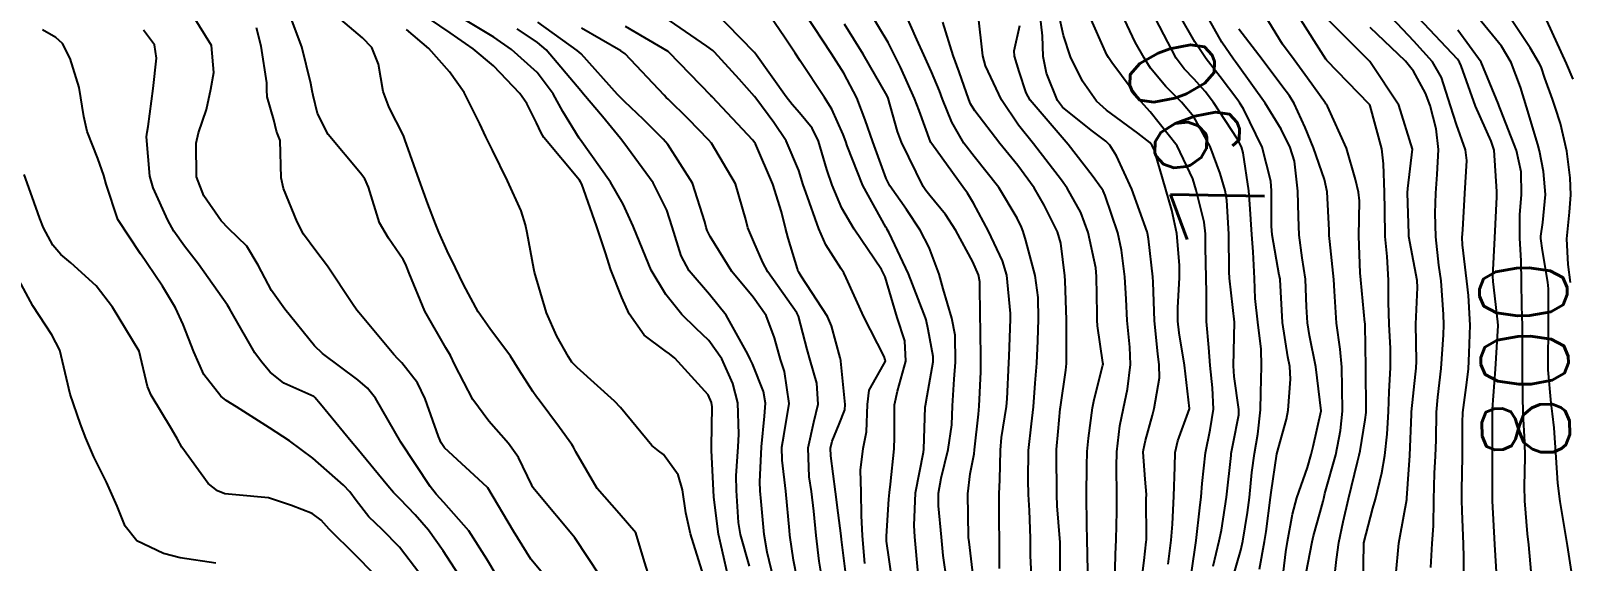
# Model space of a CAD drawing. Header units: metres. Extents: x 318500 to 325275, y 7408834 to 7428799.
# Drawn here: x 321883.5 to 321953.8, y 7423134.7 to 7423158.9 of the extents above; entities that cross this region are included whole.
import ezdxf
from ezdxf.enums import TextEntityAlignment as Align

# ---------------------------------------------------------------- set-up
doc = ezdxf.new("R2010")
doc.units = ezdxf.units.M
doc.header["$MEASUREMENT"] = 0
for name, color, linetype in [('Cotas', 45, 'Continuous'), ('Curvas de Nivel 1m', 11, 'Continuous'), ('Curvas de Nivel 5m', 15, 'Continuous'), ('Vias Primárias', 230, 'Continuous')]:
    doc.layers.add(name, color=color, linetype=linetype)
doc.styles.add('Style-STANDARD', font='STANDARD.shx')

msp = doc.modelspace()

# ---------------------------------------------------------------- linework, layer by layer
at = {"layer": 'Curvas de Nivel 1m', "flags": 128}
for points, elevation in [([(321911.735, 7423133.939), (321911.487, 7423134.788), (321911.125, 7423135.948), (321910.363, 7423136.829), (321909.367, 7423137.97), (321908.397, 7423139.653), (321908.286, 7423139.869), (321908.214, 7423139.983), (321907.644, 7423140.759), (321906.712, 7423142.006), (321906.594, 7423142.17), (321906.434, 7423142.401), (321905.81, 7423143.386), (321905.411, 7423144.026), (321904.469, 7423145.282), (321903.928, 7423146.046), (321903.261, 7423147.29), (321902.89, 7423148.056), (321902.518, 7423148.828), (321902.141, 7423149.68), (321901.983, 7423150.068), (321901.637, 7423150.98), (321901.238, 7423152.08), (321900.587, 7423153.91), (321900.518, 7423154.091), (321899.872, 7423155.37), (321899.598, 7423156.105), (321899.378, 7423157.359), (321899.074, 7423158.113), (321898.647, 7423158.563), (321896.78, 7423160.139)], 768), ([(321922.841, 7423133.792), (321922.574, 7423135.569), (321922.575, 7423135.797), (321922.684, 7423137.487), (321922.715, 7423137.795), (321922.76, 7423138.17), (321922.93, 7423139.792), (321922.939, 7423140.323), (321922.937, 7423141.792), (321923.078, 7423142.429), (321923.461, 7423143.785), (321923.407, 7423144.724), (321923.069, 7423145.791), (321922.508, 7423147.644), (321922.446, 7423147.801), (321922.34, 7423147.974), (321921.097, 7423149.814), (321920.544, 7423150.783), (321920.093, 7423151.827), (321919.856, 7423152.546), (321919.464, 7423153.837), (321919.18, 7423154.425), (321918.603, 7423155.127), (321918.263, 7423155.512), (321918.001, 7423155.859), (321916.638, 7423157.77), (321916.546, 7423157.881), (321914.669, 7423159.827)], 777), ([(321924.023, 7423134.076), (321923.867, 7423135.777), (321923.84, 7423136.295), (321923.901, 7423137.777), (321924.266, 7423139.639), (321924.288, 7423139.772), (321924.342, 7423141.685), (321924.354, 7423141.771), (321924.437, 7423142.207), (321924.711, 7423143.766), (321924.707, 7423144.011), (321924.475, 7423145.241), (321924.38, 7423145.672), (321924.354, 7423145.772), (321924.287, 7423145.969), (321923.581, 7423147.784), (321922.69, 7423149.645), (321922.611, 7423149.799), (321922.585, 7423149.844), (321922.541, 7423149.904), (321921.502, 7423151.811), (321920.777, 7423153.628), (321920.714, 7423153.819), (321920.593, 7423154.146), (321920.074, 7423155.298), (321919.748, 7423155.833), (321918.635, 7423157.505), (321918.411, 7423157.853), (321917.921, 7423158.591), (321917.041, 7423159.874)], 778), ([(321925.333, 7423133.755), (321925.17, 7423134.925), (321925.084, 7423135.759), (321924.952, 7423137.18), (321924.948, 7423137.761), (321925.073, 7423138.446), (321925.385, 7423139.755), (321925.554, 7423140.89), (321925.596, 7423141.753), (321925.672, 7423142.975), (321925.728, 7423143.751), (321925.706, 7423144.985), (321925.557, 7423145.754), (321925.169, 7423147.091), (321924.978, 7423147.763), (321924.528, 7423148.976), (321924.12, 7423149.776), (321923.488, 7423150.724), (321922.73, 7423151.797), (321922.565, 7423152.128), (321921.946, 7423153.806), (321921.6, 7423154.81), (321921.215, 7423155.814), (321920.627, 7423156.937), (321920.063, 7423157.829), (321918.862, 7423159.652)], 779), ([(321927.73, 7423134.325), (321927.733, 7423135.726), (321927.721, 7423136.365), (321927.718, 7423137.727), (321927.744, 7423138.369), (321927.774, 7423139.726), (321927.822, 7423140.313), (321928.049, 7423141.724), (321928.085, 7423142.073), (321928.168, 7423143.723), (321928.18, 7423144.006), (321928.238, 7423145.722), (321928.241, 7423145.965), (321928.07, 7423147.724), (321927.877, 7423148.369), (321927.232, 7423149.733), (321926.553, 7423151.006), (321926.269, 7423151.456), (321926.062, 7423151.747), (321924.643, 7423153.716), (321924.606, 7423153.77), (321924.59, 7423153.805), (321924.068, 7423155.242), (321923.858, 7423155.781), (321923.211, 7423157.211), (321922.928, 7423157.796), (321922.648, 7423158.338), (321921.762, 7423159.809)], 781), ([(321929.213, 7423133.707), (321929.146, 7423134.9), (321929.147, 7423135.708), (321929.099, 7423136.979), (321929.062, 7423137.71), (321929.038, 7423138.362), (321929.061, 7423139.71), (321929.199, 7423140.928), (321929.283, 7423141.707), (321929.367, 7423142.786), (321929.438, 7423143.705), (321929.493, 7423144.727), (321929.513, 7423145.705), (321929.496, 7423146.704), (321929.363, 7423147.707), (321928.944, 7423149.304), (321928.818, 7423149.716), (321928.742, 7423149.917), (321928.546, 7423150.328), (321927.704, 7423151.729), (321926.581, 7423153.132), (321926.1, 7423153.747), (321925.553, 7423154.705), (321925.128, 7423155.762), (321924.991, 7423156.14), (321924.629, 7423157.01), (321924.278, 7423157.775), (321923.956, 7423158.474), (321923.383, 7423159.789)], 782), ([(321931.774, 7423134.223), (321931.74, 7423135.669), (321931.724, 7423136.305), (321931.714, 7423137.67), (321931.725, 7423139.002), (321931.745, 7423139.67), (321931.797, 7423140.281), (321931.987, 7423141.667), (321932.059, 7423142.043), (321932.459, 7423143.603), (321932.47, 7423143.65), (321932.461, 7423143.738), (321932.214, 7423145.401), (321932.2, 7423145.664), (321932.193, 7423145.955), (321932.169, 7423147.665), (321932.132, 7423148.049), (321931.79, 7423149.671), (321931.449, 7423150.577), (321930.822, 7423151.686), (321930.565, 7423152.053), (321929.288, 7423153.71), (321928.603, 7423154.573), (321927.824, 7423155.728), (321927.096, 7423157.275), (321926.972, 7423157.737), (321926.765, 7423159.643)], 784), ([(321934.217, 7423133.746), (321934.336, 7423134.69), (321934.439, 7423135.548), (321934.447, 7423135.639), (321934.439, 7423137.579), (321934.444, 7423137.639), (321934.441, 7423137.7), (321934.388, 7423138.402), (321934.297, 7423139.641), (321934.306, 7423139.737), (321934.408, 7423140.166), (321934.728, 7423141.333), (321934.802, 7423141.634), (321935.044, 7423143.038), (321935.024, 7423143.632), (321934.958, 7423144.126), (321934.814, 7423145.635), (321934.748, 7423147.395), (321934.734, 7423147.637), (321934.536, 7423149.372), (321934.496, 7423149.64), (321934.479, 7423149.702), (321933.779, 7423151.648), (321933.076, 7423153.161), (321932.779, 7423153.658), (321932.593, 7423153.844), (321931.923, 7423154.347), (321930.615, 7423155.389), (321930.377, 7423155.694), (321929.88, 7423156.949), (321929.736, 7423157.704), (321929.704, 7423158.655), (321929.582, 7423159.706)], 786), ([(321935.431, 7423134.526), (321935.568, 7423135.622), (321935.627, 7423136.355), (321935.699, 7423137.62), (321935.74, 7423138.966), (321935.761, 7423139.62), (321935.872, 7423140.154), (321936.415, 7423141.61), (321936.412, 7423141.628), (321936.18, 7423143.614), (321935.944, 7423145.087), (321935.882, 7423145.619), (321935.882, 7423146.226), (321935.958, 7423147.618), (321935.96, 7423148.176), (321935.828, 7423149.621), (321935.607, 7423150.68), (321935.326, 7423151.629), (321934.808, 7423153.415), (321934.709, 7423153.638), (321934.592, 7423153.78), (321934.046, 7423154.198), (321932.614, 7423155.256), (321932.16, 7423155.667), (321931.527, 7423156.574), (321930.973, 7423157.685), (321930.655, 7423158.662), (321930.426, 7423159.694)], 787), ([(321936.424, 7423133.608), (321936.665, 7423135.286), (321936.71, 7423135.605), (321936.879, 7423137.096), (321936.942, 7423137.602), (321936.996, 7423138.211), (321937.138, 7423139.599), (321937.355, 7423140.657), (321937.502, 7423141.594), (321937.461, 7423142.578), (321937.36, 7423143.596), (321937.29, 7423144.419), (321937.193, 7423145.599), (321937.188, 7423146.912), (321937.178, 7423147.6), (321937.146, 7423148.985), (321937.138, 7423149.601), (321937.081, 7423150.138), (321936.722, 7423151.608), (321936.568, 7423152.116), (321935.855, 7423153.621), (321934.613, 7423155.185), (321934.193, 7423155.644), (321932.872, 7423157.423), (321932.712, 7423157.659), (321932.642, 7423157.784), (321931.797, 7423159.673)], 788), ([(321937.498, 7423134.427), (321937.768, 7423135.589), (321937.865, 7423136.08), (321938.107, 7423137.584), (321938.306, 7423139.488), (321938.317, 7423139.581), (321938.33, 7423139.652), (321938.407, 7423140.025), (321938.657, 7423141.347), (321938.667, 7423141.578), (321938.453, 7423143.095), (321938.414, 7423143.581), (321938.469, 7423145.569), (321938.237, 7423147.584), (321938.22, 7423147.878), (321938.205, 7423149.585), (321938.116, 7423151.147), (321938.032, 7423151.588), (321937.806, 7423152.357), (321937.356, 7423153.599), (321936.61, 7423154.954), (321936.042, 7423155.619), (321935.325, 7423156.328), (321934.635, 7423157.178), (321934.339, 7423157.643), (321933.933, 7423158.365), (321933.319, 7423159.654)], 789), ([(321939.603, 7423134.295), (321939.835, 7423135.565), (321939.904, 7423136.017), (321940.115, 7423137.563), (321940.145, 7423137.8), (321940.4, 7423139.56), (321940.834, 7423141.144), (321940.914, 7423141.553), (321941.028, 7423142.975), (321940.991, 7423143.552), (321940.907, 7423143.995), (321940.654, 7423145.557), (321940.548, 7423147.521), (321940.544, 7423147.559), (321940.512, 7423147.725), (321940.183, 7423149.564), (321940.155, 7423149.953), (321940.155, 7423151.564), (321940.122, 7423152.009), (321939.736, 7423153.569), (321938.875, 7423155.318), (321938.71, 7423155.579), (321938.621, 7423155.711), (321937.814, 7423156.774), (321937.179, 7423157.602), (321936.651, 7423158.371), (321935.942, 7423159.621)], 791), ([(321940.633, 7423133.555), (321940.803, 7423135.093), (321940.883, 7423135.552), (321941.115, 7423136.803), (321941.319, 7423137.546), (321941.792, 7423138.937), (321941.969, 7423139.536), (321942.051, 7423139.889), (321942.417, 7423141.53), (321942.175, 7423143.534), (321941.893, 7423144.958), (321941.795, 7423145.54), (321941.759, 7423146.273), (321941.701, 7423147.542), (321941.559, 7423148.51), (321941.417, 7423149.547), (321941.384, 7423150.383), (321941.363, 7423151.548), (321941.2, 7423152.932), (321941.01, 7423153.554), (321940.602, 7423154.389), (321939.873, 7423155.567), (321938.637, 7423157.299), (321938.513, 7423157.456), (321938.424, 7423157.583), (321937.89, 7423158.353), (321937.186, 7423159.602)], 792), ([(321942.979, 7423133.52), (321943.115, 7423134.742), (321943.236, 7423135.517), (321943.42, 7423136.459), (321943.663, 7423137.511), (321944.082, 7423139.19), (321944.162, 7423139.504), (321944.203, 7423139.703), (321944.424, 7423141.115), (321944.476, 7423141.453), (321944.48, 7423141.499), (321944.46, 7423143.5), (321944.429, 7423145.45), (321944.43, 7423145.501), (321944.419, 7423145.562), (321944.226, 7423147.504), (321944.2, 7423147.819), (321944.14, 7423149.506), (321944.166, 7423151.115), (321944.124, 7423151.507), (321943.989, 7423152.089), (321943.573, 7423153.515), (321942.707, 7423155.44), (321942.657, 7423155.529), (321942.64, 7423155.55), (321942.62, 7423155.574), (321941.805, 7423156.715), (321941.183, 7423157.552), (321940.651, 7423158.261), (321939.872, 7423159.568)], 794), ([(321901.264, 7423134.076), (321900.338, 7423135.301), (321899.553, 7423136.098), (321898.936, 7423136.685), (321898.363, 7423137.427), (321898.07, 7423137.826), (321897.787, 7423138.126), (321896.388, 7423139.367), (321895.32, 7423140.156), (321894.409, 7423140.754), (321892.896, 7423141.712), (321892.427, 7423142.003), (321892.182, 7423142.194), (321891.411, 7423143.177), (321890.945, 7423144.213), (321890.469, 7423145.467), (321890.108, 7423146.226), (321889.515, 7423147.214), (321888.824, 7423148.245), (321888.698, 7423148.433), (321888.514, 7423148.695), (321887.481, 7423150.26), (321886.951, 7423151.869), (321886.845, 7423152.267), (321886.572, 7423153.05), (321886.081, 7423154.285), (321885.924, 7423154.959), (321885.709, 7423156.289), (321885.305, 7423157.618), (321884.947, 7423158.297), (321884.644, 7423158.565), (321884.037, 7423158.921)], 763), ([(321903.03, 7423134.053), (321902.336, 7423135.129), (321901.658, 7423136.07), (321901.057, 7423136.779), (321900.364, 7423137.498), (321900.069, 7423137.795), (321899.811, 7423138.098), (321898.396, 7423139.82), (321898.139, 7423140.123), (321896.74, 7423141.823), (321896.476, 7423142.14), (321896.43, 7423142.172), (321895.066, 7423142.79), (321894.441, 7423143.292), (321894.034, 7423143.762), (321893.737, 7423144.177), (321892.722, 7423145.951), (321892.577, 7423146.199), (321892.482, 7423146.349), (321891.158, 7423148.214), (321890.518, 7423149.05), (321890.031, 7423149.733), (321889.759, 7423150.232), (321889.093, 7423151.701), (321888.942, 7423152.244), (321888.795, 7423154.039), (321888.814, 7423154.247), (321888.862, 7423154.515), (321889.087, 7423156.243), (321889.237, 7423157.635), (321889.146, 7423158.242), (321888.65, 7423158.914)], 764), ([(321906.966, 7423134), (321906.331, 7423134.75), (321905.546, 7423136.022), (321904.379, 7423138.001), (321904.347, 7423138.04), (321902.397, 7423139.839), (321902.241, 7423140.062), (321902.12, 7423140.349), (321901.515, 7423142.074), (321901.163, 7423142.805), (321900.446, 7423143.711), (321900.259, 7423143.904), (321900.084, 7423144.095), (321898.478, 7423146.019), (321898.399, 7423146.121), (321898.193, 7423146.414), (321897.049, 7423148.135), (321896.517, 7423148.826), (321895.963, 7423149.587), (321895.66, 7423150.153), (321895.042, 7423151.673), (321894.937, 7423152.164), (321894.886, 7423153.865), (321894.77, 7423154.167), (321894.724, 7423154.301), (321894.596, 7423154.812), (321894.293, 7423155.861), (321894.289, 7423156.175), (321894.288, 7423156.502), (321894.027, 7423158.179), (321893.817, 7423159.018)], 766), ([(321909.501, 7423133.968), (321908.346, 7423135.721), (321908.138, 7423135.983), (321906.81, 7423137.567), (321906.445, 7423138.009), (321906.418, 7423138.047), (321906.381, 7423138.125), (321905.769, 7423139.395), (321905.318, 7423140.026), (321904.415, 7423141.045), (321903.686, 7423142.047), (321902.872, 7423143.63), (321902.666, 7423144.058), (321902.455, 7423144.401), (321901.489, 7423146.075), (321900.78, 7423147.812), (321900.68, 7423148.087), (321900.63, 7423148.207), (321900.513, 7423148.44), (321899.831, 7423149.409), (321899.428, 7423150.107), (321898.93, 7423151.739), (321898.759, 7423152.117), (321898.564, 7423152.382), (321897.078, 7423154.135), (321896.6, 7423155.1), (321896.395, 7423155.93), (321896.35, 7423156.144), (321896.285, 7423156.474), (321895.874, 7423158.151), (321895.386, 7423159.433)], 767), ([(321914.223, 7423134), (321913.624, 7423135.911), (321913.411, 7423136.868), (321913.258, 7423137.917), (321913.069, 7423138.602), (321912.396, 7423139.529), (321912.167, 7423139.703), (321911.867, 7423139.938), (321910.426, 7423141.676), (321910.154, 7423141.963), (321908.445, 7423143.503), (321908.213, 7423143.749), (321908.055, 7423143.986), (321907.527, 7423144.932), (321907.059, 7423146.001), (321906.508, 7423147.86), (321906.474, 7423148.011), (321906.17, 7423149.659), (321906.1, 7423150.016), (321905.9, 7423150.659), (321905.272, 7423152.029), (321904.581, 7423153.429), (321904.278, 7423154.043), (321904.007, 7423154.634), (321903.288, 7423156.053), (321902.624, 7423157.008), (321901.677, 7423158.074), (321900.653, 7423158.936)], 769), ([(321916.328, 7423134.432), (321915.908, 7423135.884), (321915.818, 7423136.426), (321915.721, 7423137.887), (321915.715, 7423138.558), (321915.802, 7423139.886), (321915.834, 7423140.46), (321915.782, 7423141.886), (321915.56, 7423142.772), (321915.056, 7423143.894), (321914.468, 7423144.733), (321913.867, 7423145.302), (321913.229, 7423145.919), (321912.494, 7423146.832), (321911.834, 7423147.94), (321911.448, 7423148.874), (321911.015, 7423149.953), (321910.545, 7423150.958), (321909.972, 7423151.966), (321908.589, 7423153.92), (321908.544, 7423153.981), (321907.802, 7423155.192), (321907.355, 7423155.999), (321906.624, 7423156.971), (321905.459, 7423158.028), (321904.648, 7423158.586), (321903.356, 7423159.357)], 771), ([(321917.414, 7423133.864), (321917.131, 7423135.075), (321916.988, 7423135.87), (321916.856, 7423137.389), (321916.81, 7423137.874), (321916.794, 7423138.284), (321916.869, 7423139.873), (321917.005, 7423141.287), (321917.053, 7423141.871), (321916.966, 7423142.4), (321916.457, 7423143.668), (321916.357, 7423143.881), (321916.239, 7423144.106), (321915.253, 7423145.892), (321914.494, 7423146.832), (321913.569, 7423147.914), (321913.199, 7423148.602), (321912.786, 7423149.926), (321912.541, 7423150.694), (321911.916, 7423151.94), (321910.587, 7423153.762), (321910.429, 7423153.962), (321909.612, 7423154.958), (321908.745, 7423155.979), (321908.612, 7423156.141), (321907.044, 7423158.004), (321906.645, 7423158.341), (321905.708, 7423158.971)], 772), ([(321918.493, 7423133.847), (321918.333, 7423134.703), (321918.164, 7423135.853), (321918.145, 7423136.062), (321917.972, 7423137.856), (321917.811, 7423139.276), (321917.803, 7423139.859), (321917.887, 7423140.378), (321918.13, 7423141.855), (321917.912, 7423143.318), (321917.742, 7423143.861), (321917.467, 7423144.862), (321917.083, 7423145.871), (321916.493, 7423146.718), (321915.52, 7423147.89), (321914.526, 7423149.479), (321914.391, 7423149.764), (321914.341, 7423149.903), (321914.283, 7423150.155), (321913.723, 7423151.913), (321912.586, 7423153.693), (321912.383, 7423153.933), (321911.486, 7423154.834), (321910.607, 7423155.642), (321910.293, 7423155.963), (321908.638, 7423157.819), (321908.455, 7423157.983), (321906.659, 7423159.272)], 773), ([(321919.643, 7423133.83), (321919.504, 7423134.661), (321919.368, 7423135.835), (321919.253, 7423136.95), (321919.15, 7423137.838), (321919.051, 7423138.505), (321918.992, 7423139.841), (321919.251, 7423141.004), (321919.449, 7423141.835), (321919.391, 7423142.783), (321919.093, 7423143.841), (321918.954, 7423144.331), (321918.556, 7423145.849), (321918.482, 7423145.998), (321917.158, 7423147.87), (321916.93, 7423148.29), (321916.524, 7423149.239), (321916.249, 7423149.883), (321916.155, 7423150.264), (321915.687, 7423151.889), (321914.588, 7423153.742), (321914.451, 7423153.902), (321913.53, 7423154.847), (321912.608, 7423155.751), (321912.517, 7423155.839), (321912.42, 7423155.933), (321910.638, 7423157.827), (321910.451, 7423157.962), (321908.655, 7423158.998)], 774), ([(321921.579, 7423134.56), (321921.487, 7423135.809), (321921.435, 7423136.739), (321921.412, 7423137.81), (321921.392, 7423138.808), (321921.512, 7423139.809), (321921.661, 7423140.558), (321921.701, 7423141.807), (321921.778, 7423142.469), (321922.458, 7423143.656), (321922.525, 7423143.799), (321922.522, 7423143.86), (321922.462, 7423143.999), (321921.543, 7423145.809), (321920.729, 7423147.596), (321920.624, 7423147.819), (321920.512, 7423148.001), (321919.801, 7423149.109), (321919.482, 7423149.836), (321918.895, 7423151.505), (321918.777, 7423151.847), (321918.57, 7423152.493), (321917.991, 7423153.859), (321917.429, 7423154.698), (321916.609, 7423155.807), (321916.553, 7423155.881), (321915.847, 7423156.663), (321914.727, 7423157.899), (321914.641, 7423157.98), (321914.379, 7423158.169), (321912.661, 7423159.35)], 776), ([(321930.507, 7423133.687), (321930.502, 7423135.534), (321930.494, 7423135.688), (321930.372, 7423137.19), (321930.346, 7423137.691), (321930.333, 7423139.624), (321930.336, 7423139.691), (321930.34, 7423139.752), (321930.413, 7423140.573), (321930.509, 7423141.608), (321930.519, 7423141.689), (321930.759, 7423143.382), (321930.792, 7423143.685), (321930.796, 7423144.018), (321930.788, 7423145.685), (321930.735, 7423147.458), (321930.716, 7423147.687), (321930.532, 7423149.173), (321930.378, 7423149.692), (321929.77, 7423150.919), (321929.32, 7423151.709), (321928.575, 7423152.729), (321927.743, 7423153.728), (321926.612, 7423155.216), (321926.415, 7423155.541), (321926.331, 7423155.744), (321925.888, 7423157.011), (321925.626, 7423157.755), (321925.154, 7423159.271)], 783), ([(321941.737, 7423134.131), (321942.008, 7423135.535), (321942.07, 7423135.818), (321942.371, 7423136.904), (321942.508, 7423137.399), (321942.538, 7423137.528), (321942.597, 7423137.742), (321943.089, 7423139.52), (321943.312, 7423140.621), (321943.394, 7423141.516), (321943.388, 7423142.574), (321943.36, 7423143.516), (321943.294, 7423144.343), (321943.13, 7423145.52), (321943.034, 7423146.99), (321942.999, 7423147.523), (321942.812, 7423149.25), (321942.794, 7423149.526), (321942.794, 7423149.777), (321942.689, 7423151.528), (321942.568, 7423152.089), (321942.066, 7423153.538), (321941.686, 7423154.462), (321941.188, 7423155.551), (321940.975, 7423155.906), (321940.628, 7423156.372), (321939.727, 7423157.569), (321938.661, 7423158.959)], 793), ([(321945.828, 7423133.984), (321945.976, 7423135.484), (321946.027, 7423135.811), (321946.328, 7423137.481), (321946.331, 7423137.53), (321946.387, 7423138.192), (321946.466, 7423139.479), (321946.54, 7423141.367), (321946.547, 7423141.478), (321946.735, 7423143.197), (321946.766, 7423143.475), (321946.776, 7423143.788), (321946.749, 7423145.476), (321946.823, 7423147.158), (321946.805, 7423147.476), (321946.532, 7423148.919), (321946.427, 7423149.481), (321946.419, 7423149.604), (321946.368, 7423151.482), (321946.373, 7423151.672), (321946.59, 7423153.48), (321945.965, 7423155.487), (321944.64, 7423157.479), (321942.669, 7423159.462)], 796), ([(321947.432, 7423134.365), (321947.497, 7423135.463), (321947.548, 7423136.277), (321947.574, 7423137.462), (321947.604, 7423138.673), (321947.644, 7423139.461), (321947.666, 7423140.206), (321947.692, 7423141.461), (321947.752, 7423142.148), (321947.904, 7423143.458), (321948.01, 7423144.991), (321948.022, 7423145.457), (321948.015, 7423145.929), (321947.9, 7423147.459), (321947.8, 7423148.181), (321947.658, 7423149.463), (321947.633, 7423150.546), (321947.655, 7423151.464), (321947.718, 7423152.318), (321947.78, 7423153.462), (321947.67, 7423154.398), (321947.394, 7423155.468), (321947.186, 7423156.032), (321946.636, 7423157.03), (321946.269, 7423157.484), (321944.663, 7423159.026)], 797), ([(321948.94, 7423133.441), (321948.942, 7423134.839), (321948.928, 7423135.441), (321948.86, 7423136.955), (321948.842, 7423137.443), (321948.843, 7423137.902), (321948.872, 7423139.443), (321948.873, 7423140.994), (321948.896, 7423141.443), (321949.078, 7423142.813), (321949.143, 7423143.44), (321949.186, 7423144.158), (321949.223, 7423145.439), (321949.149, 7423146.791), (321949.079, 7423147.441), (321948.879, 7423149.101), (321948.868, 7423149.445), (321948.884, 7423149.785), (321948.978, 7423151.444), (321949.077, 7423152.948), (321949.011, 7423153.444), (321948.607, 7423154.596), (321948.33, 7423155.454), (321947.917, 7423156.745), (321947.505, 7423157.467), (321946.654, 7423158.41), (321945.637, 7423159.49)], 798), ([(321950.479, 7423133.418), (321950.35, 7423135.42), (321950.244, 7423137.422), (321950.246, 7423139.269), (321950.25, 7423139.422), (321950.248, 7423139.576), (321950.243, 7423141.423), (321950.251, 7423141.605), (321950.383, 7423143.421), (321950.475, 7423144.938), (321950.501, 7423145.399), (321950.5, 7423145.42), (321950.483, 7423145.595), (321950.277, 7423147.424), (321950.267, 7423147.67), (321950.355, 7423149.423), (321950.436, 7423151.299), (321950.443, 7423151.422), (321950.444, 7423151.539), (321950.316, 7423153.424), (321950.188, 7423153.834), (321949.473, 7423155.441), (321948.814, 7423157.273), (321948.738, 7423157.449), (321948.642, 7423157.579), (321946.866, 7423159.477)], 799), ([(321953.913, 7423133.789), (321953.67, 7423135.38), (321953.54, 7423136.204), (321953.333, 7423137.386), (321953.221, 7423138.22), (321953.157, 7423139.389), (321953.058, 7423140.753), (321952.979, 7423141.392), (321952.921, 7423141.876), (321952.79, 7423143.395), (321952.783, 7423143.715), (321952.798, 7423145.395), (321952.8, 7423147.101), (321952.774, 7423147.396), (321952.532, 7423148.852), (321952.447, 7423149.401), (321952.448, 7423149.494), (321952.547, 7423150.126), (321952.665, 7423151.398), (321952.576, 7423152.455), (321952.39, 7423153.402), (321952.316, 7423153.682), (321951.797, 7423155.412), (321951.523, 7423156.311), (321951.099, 7423157.423), (321950.651, 7423158.174), (321949.625, 7423159.44)], 801), ([(321953.803, 7423147.381), (321953.697, 7423148.208), (321953.647, 7423149.383), (321953.764, 7423150.594), (321953.822, 7423151.381), (321953.786, 7423152.167), (321953.64, 7423153.384), (321953.351, 7423154.647), (321953.109, 7423155.393), (321952.979, 7423155.75), (321952.633, 7423156.719), (321952.462, 7423157.227), (321952.38, 7423157.404), (321951.967, 7423158.093), (321951.089, 7423159.424)], 802), ([(321953.927, 7423156.675), (321953.624, 7423157.385), (321952.724, 7423159.344)], 803), ([(321899.147, 7423134.102), (321898.332, 7423134.928), (321897.127, 7423136.128), (321896.756, 7423136.538), (321896.357, 7423136.835), (321895.407, 7423137.201), (321894.364, 7423137.55), (321892.864, 7423137.686), (321892.365, 7423137.733), (321892.035, 7423137.864), (321891.604, 7423138.201), (321890.395, 7423139.861), (321890.2, 7423140.223), (321889.929, 7423140.705), (321888.996, 7423142.242), (321888.831, 7423142.641), (321888.45, 7423144.25), (321887.233, 7423146.262), (321886.494, 7423147.227), (321885.33, 7423148.288), (321884.877, 7423148.658), (321884.518, 7423149.088), (321884.092, 7423149.873), (321883.915, 7423150.309), (321883.564, 7423151.295), (321883.207, 7423152.32)], 762), ([(321891.959, 7423134.562), (321890.329, 7423134.805), (321889.557, 7423135.006), (321888.34, 7423135.586), (321887.813, 7423136.255), (321887.442, 7423137.176), (321886.957, 7423138.264), (321886.387, 7423139.428), (321886.017, 7423140.276), (321885.769, 7423140.92), (321885.299, 7423142.287), (321885.142, 7423142.994), (321884.828, 7423144.294), (321884.46, 7423144.992), (321883.602, 7423146.313), (321882.51, 7423148.33)], 761)]:
    msp.add_lwpolyline(points, dxfattribs=dict(at, elevation=elevation))
at = {"layer": 'Curvas de Nivel 5m', "flags": 128}
for points, elevation in [([(321904.76, 7423134.033), (321904.331, 7423134.752), (321903.499, 7423136.049), (321902.363, 7423137.345), (321902.015, 7423137.714), (321901.733, 7423138.07), (321900.4, 7423140.09), (321899.238, 7423142.108), (321898.878, 7423142.557), (321898.438, 7423142.942), (321896.831, 7423144.136), (321896.455, 7423144.488), (321895.098, 7423146.161), (321894.493, 7423147.018), (321893.884, 7423148.179), (321893.369, 7423149.038), (321892.527, 7423149.856), (321892.197, 7423150.203), (321891.41, 7423151.349), (321891.066, 7423152.215), (321891.05, 7423153.748), (321891.162, 7423154.214), (321891.526, 7423155.286), (321891.728, 7423156.209), (321891.862, 7423156.967), (321891.753, 7423158.209), (321890.666, 7423159.977)], 765), ([(321915.361, 7423133.89), (321915.071, 7423135.16), (321914.907, 7423135.894), (321914.696, 7423137.576), (321914.673, 7423137.897), (321914.582, 7423139.714), (321914.579, 7423139.898), (321914.615, 7423141.711), (321914.592, 7423141.898), (321914.435, 7423142.261), (321912.91, 7423143.923), (321912.666, 7423144.131), (321912.463, 7423144.266), (321911.504, 7423144.983), (321910.829, 7423145.955), (321910.491, 7423146.698), (321909.993, 7423147.965), (321909.747, 7423148.739), (321909.331, 7423149.972), (321908.659, 7423151.878), (321908.611, 7423151.979), (321908.561, 7423152.053), (321906.928, 7423154.005), (321906.804, 7423154.218), (321906.597, 7423154.672), (321906.148, 7423155.56), (321905.833, 7423156.022), (321904.629, 7423157.275), (321903.698, 7423158.049), (321902.651, 7423158.785), (321900.723, 7423160.089)], 770), ([(321920.749, 7423133.816), (321920.522, 7423135.643), (321920.505, 7423135.818), (321920.366, 7423136.869), (321920.241, 7423137.822), (321920.037, 7423139.466), (321920.026, 7423139.826), (321920.096, 7423140.133), (321920.416, 7423140.917), (321920.673, 7423141.57), (321920.692, 7423141.817), (321920.494, 7423143.785), (321920.489, 7423143.82), (321920.461, 7423143.94), (321920.063, 7423145.413), (321919.88, 7423145.829), (321918.685, 7423147.669), (321918.57, 7423147.849), (321918.549, 7423147.888), (321918.512, 7423148.006), (321918.082, 7423149.413), (321917.957, 7423149.859), (321917.785, 7423150.618), (321917.391, 7423151.868), (321916.587, 7423153.712), (321916.474, 7423153.881), (321914.61, 7423155.859), (321914.589, 7423155.88), (321914.569, 7423155.901), (321912.64, 7423157.909), (321912.613, 7423157.93), (321910.657, 7423159.069)], 775), ([(321926.559, 7423133.738), (321926.347, 7423135.548), (321926.324, 7423135.74), (321926.326, 7423135.765), (321926.283, 7423137.741), (321926.389, 7423138.642), (321926.573, 7423139.564), (321926.597, 7423139.738), (321926.782, 7423141.379), (321926.814, 7423141.736), (321926.887, 7423143.302), (321926.89, 7423143.736), (321926.864, 7423145.348), (321926.856, 7423145.736), (321926.831, 7423147.411), (321926.772, 7423147.737), (321926.519, 7423148.33), (321925.742, 7423149.752), (321925.272, 7423150.484), (321924.556, 7423151.364), (321924.374, 7423151.589), (321924.256, 7423151.775), (321923.934, 7423152.415), (321923.265, 7423153.79), (321923.08, 7423154.278), (321922.657, 7423155.799), (321922.612, 7423155.912), (321921.513, 7423157.811), (321920.66, 7423159.181)], 780), ([(321933.002, 7423133.653), (321933.028, 7423134.965), (321933.057, 7423135.653), (321933.093, 7423136.929), (321933.094, 7423137.653), (321933.082, 7423138.964), (321933.091, 7423139.653), (321933.227, 7423140.843), (321933.391, 7423141.65), (321933.58, 7423142.511), (321933.719, 7423143.647), (321933.689, 7423144.426), (321933.567, 7423145.649), (321933.525, 7423146.619), (321933.463, 7423147.65), (321933.313, 7423148.868), (321933.138, 7423149.654), (321932.557, 7423151.351), (321932.467, 7423151.57), (321932.41, 7423151.662), (321931.964, 7423152.275), (321930.877, 7423153.686), (321930.595, 7423154.007), (321929.128, 7423155.712), (321928.949, 7423156.041), (321928.633, 7423157.023), (321928.419, 7423157.722), (321928.4, 7423157.967), (321928.661, 7423159.121)], 785), ([(321938.322, 7423133.688), (321938.752, 7423135.168), (321938.841, 7423135.575), (321939.061, 7423136.882), (321939.149, 7423137.572), (321939.255, 7423138.708), (321939.373, 7423139.57), (321939.528, 7423140.454), (321939.659, 7423141.568), (321939.668, 7423142.341), (321939.704, 7423143.568), (321939.689, 7423144.346), (321939.532, 7423145.569), (321939.406, 7423146.661), (321939.372, 7423147.571), (321939.321, 7423148.779), (321939.25, 7423149.573), (321939.168, 7423150.959), (321939.121, 7423151.574), (321938.856, 7423153.307), (321938.778, 7423153.578), (321938.595, 7423153.933), (321937.502, 7423155.597), (321937.13, 7423156.107), (321936.631, 7423156.663), (321936.16, 7423157.142), (321935.809, 7423157.622), (321934.857, 7423159.447)], 790), ([(321944.333, 7423133.486), (321944.367, 7423135.483), (321944.364, 7423135.5), (321944.786, 7423137.084), (321944.898, 7423137.495), (321945.196, 7423138.687), (321945.334, 7423139.491), (321945.443, 7423140.462), (321945.496, 7423141.489), (321945.528, 7423142.405), (321945.585, 7423143.489), (321945.595, 7423144.363), (321945.531, 7423145.489), (321945.493, 7423146.492), (321945.504, 7423147.49), (321945.441, 7423148.577), (321945.352, 7423149.492), (321945.324, 7423150.721), (321945.307, 7423151.493), (321945.269, 7423152.804), (321945.195, 7423153.494), (321944.662, 7423155.457), (321944.647, 7423155.5), (321944.62, 7423155.534), (321943.643, 7423156.527), (321942.679, 7423157.529), (321942.641, 7423157.576), (321941.383, 7423159.549)], 795), ([(321952.059, 7423133.667), (321951.899, 7423135.405), (321951.848, 7423135.915), (321951.718, 7423137.407), (321951.705, 7423138.089), (321951.739, 7423139.407), (321951.719, 7423140.098), (321951.653, 7423141.408), (321951.634, 7423142.216), (321951.613, 7423143.408), (321951.619, 7423144.258), (321951.616, 7423145.409), (321951.578, 7423146.325), (321951.571, 7423147.409), (321951.554, 7423148.38), (321951.487, 7423149.411), (321951.494, 7423150.467), (321951.57, 7423151.41), (321951.553, 7423152.432), (321951.338, 7423153.413), (321950.618, 7423155.285), (321950.557, 7423155.431), (321950.519, 7423155.533), (321949.724, 7423157.439), (321948.662, 7423158.909)], 800)]:
    msp.add_lwpolyline(points, dxfattribs=dict(at, elevation=elevation))
at = {"layer": 'Vias Primárias'}
for points in [[(323715.644, 7420145.548, 0), (323709.04, 7420132.939)], [(323831.088, 7420001.787, 0), (323833.844, 7420008.443, 0.220888)]]:
    msp.add_lwpolyline(points, format="xyb", dxfattribs=at)

# ---------------------------------------------------------------- texts
at = {"layer": 'Cotas', "style": 'Style-STANDARD'}
for s, rotation, p in [('790', 110.33069, (321936.708, 7423154, 790)), ('800', 91.04739, (321951.709, 7423143.835, 800))]:
    msp.add_text(s, height=4, rotation=rotation, dxfattribs=at).set_placement(p, align=Align.MIDDLE_CENTER)

doc.saveas('drawing.dxf')
